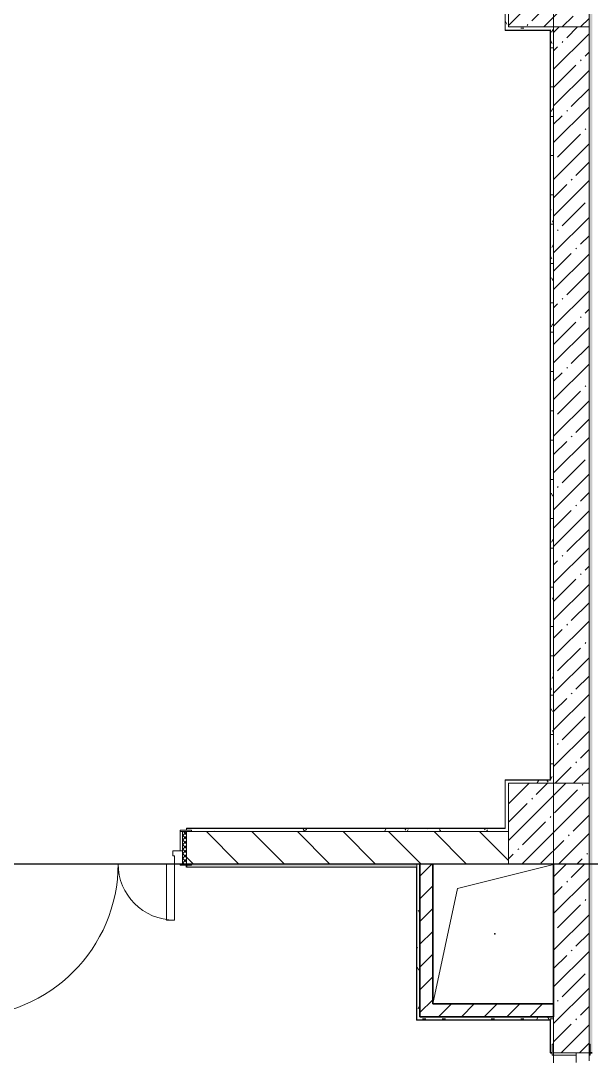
# Model space of a CAD drawing. Header units: millimetres. Extents: x 3914 to 443608, y -156176 to 78197.
# Drawn here: x 433320 to 436864, y -133773 to -127338 of the extents above; entities that cross this region are included whole.
import ezdxf

# ---------------------------------------------------------------- set-up
doc = ezdxf.new("R2010")
doc.units = ezdxf.units.MM
doc.linetypes.add('200_ШТРИХ__ш1_п0_6_', pattern=[160, 100, -60])
for name, color, linetype, lineweight in [('A-DOOR-1', 7, 'Continuous', 5), ('A-DOOR-2', 7, '200_ШТРИХ__ш1_п0_6_', 5), ('A-FLOR', 7, 'Continuous', 9), ('A-GENM', 7, 'Continuous', 9), ('A-WALL', 7, 'Continuous', 5), ('A-WALL-1', 7, 'Continuous', 35), ('I-WALL', 7, 'Continuous', 5), ('S-COLS', 7, 'Continuous', 9), ('S-COLS-1', 7, 'Continuous', 5), ('Оси', 7, 'Continuous', 9)]:
    doc.layers.add(name, color=color, linetype=linetype, lineweight=lineweight)
doc.layers.add('A-DOOR-FRAM-1', color=7, linetype='Continuous', lineweight=5, true_color=0xc0c0c0)
doc.layers.add('A-WALL-FNSH-1', color=9, linetype='Continuous', lineweight=5, true_color=0x808080)
pattern_1 = [(45, (315419.7, -145976.68), (-70.71068, 70.71068), [])]
pattern_2 = [(0, (315419.7, -145976.68), (243.84, 60.96), [20.117, -162.763, 20.117, -162.763, -975.36]), (0, (315419.7, -145976.68), (243.84, 60.96), [-365.76, 20.117, -345.643, 20.117, -162.763, -426.72]), (0, (315419.7, -145976.68), (243.84, 60.96), [-914.4, 20.117, -101.803, 20.117, -284.683]), (120, (315511.14, -145946.2), (-174.71291, 180.691634), [20.117, -162.763, 20.117, -162.763, -975.36]), (120, (315511.14, -145946.2), (-174.71291, 180.691634), [-365.76, 20.117, -345.643, 20.117, -162.763, -426.72]), (120, (315511.14, -145946.2), (-174.71291, 180.691634), [-914.4, 20.117, -101.803, 20.117, -284.683]), (240, (315541.62, -145824.28), (-69.12709, -241.651634), [20.117, -162.763, 20.117, -162.763, -975.36]), (240, (315541.62, -145824.28), (-69.12709, -241.651634), [-365.76, 20.117, -345.643, 20.117, -162.763, -426.72]), (240, (315541.62, -145824.28), (-69.12709, -241.651634), [-914.4, 20.117, -101.803, 20.117, -284.683])]

# ---------------------------------------------------------------- blocks, each defined once
blk = doc.blocks.new('GM_Отверстие прямоугольное _в плите_ - Отверстие-22722736-Объем проектирования 3 этажа')
at = {"layer": 'A-GENM'}
for p, q in [((-231, 281), (365, 430)), ((-385, -435), (-231, 281))]:
    blk.add_line(p, q, dxfattribs=at)
for start, end in [(360, 180), (180, 360)]:
    blk.add_arc((0, 0), 2.5, start, end, dxfattribs=at)
blk = doc.blocks.new('BSC_Колонна _Прямоугольная - 500х500-22291386-Объем проектирования 3 этажа')
at = {"layer": 'S-COLS-1'}
h = blk.add_hatch(dxfattribs=at)
h.set_pattern_fill('FP_171', color=256, style=0, pattern_type=2)
h.set_pattern_definition([(45, (-121180, -13650), (-114.04925, 114.04925), []), (45, (-121065.95, -13650), (-114.04925, 114.04925), [201.613, -40.323, 6.706, -33.617])])
h.paths.add_polyline_path([(95.7, -250), (250, -250), (250, 250), (-250, 250), (-250, -250), (62, -250)])
for p, q in [((250, 250), (-250, 250)), ((-250, 250), (-250, -250)), ((250, -250), (250, 250)), ((-250, -250), (250, -250))]:
    blk.add_line(p, q, dxfattribs=at)
blk = doc.blocks.new('BSC_Колонна _Прямоугольная - 500х500-V633-Объем проектирования 3 этажа')
at = {"layer": 'S-COLS-1'}
h = blk.add_hatch(dxfattribs=at)
h.set_pattern_fill('FP_170', color=256, style=0, pattern_type=2)
h.set_pattern_definition([(45, (-121180, -18850), (-114.04925, 114.04925), []), (45, (-121065.95, -18850), (-114.04925, 114.04925), [201.613, -40.323, 6.706, -33.617])])
h.paths.add_polyline_path([(239.7, -250), (250, -250), (250, 250), (-250, 250), (-250, -250), (50, -250)])
for p, q in [((250, 250), (-250, 250)), ((-250, 250), (-250, -250)), ((250, -250), (250, 250)), ((-250, -250), (250, -250))]:
    blk.add_line(p, q, dxfattribs=at)

msp = doc.modelspace()

# ---------------------------------------------------------------- hatches: boundary and pattern name
at = {"layer": 'A-DOOR-2'}
h = msp.add_hatch(dxfattribs=at)
h.set_pattern_fill('FP_214', color=256, style=0, pattern_type=2)
h.set_pattern_definition([(225, (435189.06, -132641.364), (-14.14214, 14.14214), []), (135, (435189.06, -132641.364), (14.14214, 14.14214), [])])
h.paths.add_polyline_path([(434325.1, -132576.7), (434350.1, -132576.7), (434350.1, -132376.7), (434325.1, -132376.9)])
at = {"layer": 'I-WALL'}
h = msp.add_hatch(dxfattribs=at)
h.set_pattern_fill('FP_191', color=256, style=0, pattern_type=2)
h.set_pattern_definition(pattern_2)
h.paths.add_polyline_path([(436329.7, -127376.7), (436349.7, -127376.7), (436349.7, -126856.7), (436329.7, -126856.7)])
h = msp.add_hatch(dxfattribs=at)
h.set_pattern_fill('FP_1', color=256, style=0, pattern_type=2)
h.set_pattern_definition([(45, (315419.7, -145976.68), (-114.04925, 114.04925), []), (45, (315533.75, -145976.68), (-114.04925, 114.04925), [201.612, -40.322, 6.706, -33.617])])
h.paths.add_polyline_path([(436849.7, -135596.7), (436849.7, -135151.7), (436629.7, -135151.7), (436629.7, -135596.7)])
h.paths.add_polyline_path([(436629.7, -133751.7), (436849.7, -133751.7), (436849.7, -132576.7), (436629.7, -132576.7), (436629.7, -133726.7)])
h.paths.add_polyline_path([(436629.7, -132076.7), (436849.7, -132076.7), (436849.7, -127376.7), (436629.7, -127376.7), (436629.7, -132056.7)])
h.paths.add_polyline_path([(436649.7, -126876.7), (436849.7, -126876.7), (436849.7, -126866.7), (436649.7, -126875.8), (436649.7, -126866.7), (436629.7, -126866.7), (436629.7, -126876.7)])
h = msp.add_hatch(dxfattribs=at)
h.set_pattern_fill('FP_191', color=256, style=0, pattern_type=2)
h.set_pattern_definition(pattern_2)
h.paths.add_polyline_path([(436869.7, -135376.7), (436869.7, -135151.7), (436857.7, -135151.7), (436857.7, -135206.7), (436849.7, -135206.7), (436849.7, -135376.7), (436855.1, -135376.7)])
h.paths.add_polyline_path([(436869.7, -133751.7), (436869.7, -127147.7), (436849.7, -127146.7), (436849.9, -133696.7), (436857.7, -133696.7), (436857.7, -133751.7)])
h = msp.add_hatch(dxfattribs=at)
h.set_pattern_fill('FP_191', color=256, style=0, pattern_type=2)
h.set_pattern_definition(pattern_2)
h.paths.add_polyline_path([(436337.1, -127396.7), (436608.7, -127396.7), (436608.7, -127376.7), (436329.7, -127376.7), (436329.7, -127396.7)])
h = msp.add_hatch(dxfattribs=at)
h.set_pattern_fill('FP_191', color=256, style=0, pattern_type=2)
h.set_pattern_definition(pattern_2)
h.paths.add_polyline_path([(436629.7, -132056.7), (436629.7, -127376.7), (436609.7, -127376.7), (436609.7, -132055.7), (436627.1, -132056.5)])
h = msp.add_hatch(dxfattribs=at)
h.set_pattern_fill('FP_191', color=256, style=0, pattern_type=2)
h.set_pattern_definition(pattern_2)
h.paths.add_polyline_path([(436629.7, -132076.7), (436629.7, -132056.7), (436349.7, -132056.7), (436349.7, -132076.7), (436610, -132076.7)])
h = msp.add_hatch(dxfattribs=at)
h.set_pattern_fill('FP_191', color=256, style=0, pattern_type=2)
h.set_pattern_definition(pattern_2)
h.paths.add_polyline_path([(436349.7, -132376.7), (436349.7, -132356.7), (434350.1, -132356.7), (434350.1, -132368.7), (434380.1, -132368.7), (434380.1, -132376.7), (436337.1, -132376.7)])
h.paths.add_polyline_path([(432721.1, -132376.7), (432870.1, -132376.7), (432870.1, -132368.7), (432900.1, -132368.7), (432900.1, -132356.7), (432721.1, -132358.3), (432720.1, -132376.7)])
h = msp.add_hatch(dxfattribs=at)
h.set_pattern_fill('FP_23', color=256, style=0, pattern_type=2)
h.set_pattern_definition([(135, (315419.7, -145976.68), (-141.42136, -141.42136), [])])
h.paths.add_polyline_path([(435863.4, -132576.7), (436349.7, -132576.7), (436349.7, -132376.7), (434350.1, -132376.7), (434350.1, -132576.7), (435816.8, -132576.7)])
h.paths.add_polyline_path([(416969.7, -132576.7), (416969.7, -132376.7), (416519.7, -132376.7), (416519.7, -132576.7), (416939.7, -132576.7)])
h.paths.add_polyline_path([(418419.7, -132576.7), (423739.7, -132576.7), (423739.7, -132376.7), (418419.7, -132376.7)])
h.paths.add_polyline_path([(427429.7, -132576.7), (431019.7, -132576.7), (431019.7, -132376.7), (426469.7, -132376.7), (426469.7, -132576.7), (427311.8, -132576.7)])
h.paths.add_polyline_path([(432620.1, -132576.7), (432900.1, -132576.7), (432900.1, -132376.7), (431519.7, -132376.7), (431519.7, -132576.7), (432529.8, -132576.7)])
h.paths.add_polyline_path([(425969.7, -132576.7), (425969.7, -132376.7), (425189.7, -132376.7), (425189.7, -132576.7), (425219.7, -132576.7)])
h = msp.add_hatch(dxfattribs=at)
h.set_pattern_fill('FP_191', color=256, style=0, pattern_type=2)
h.set_pattern_definition(pattern_2)
h.paths.add_polyline_path([(435778.7, -132596.7), (435779.7, -132576.7), (434380.1, -132577.1), (434380.1, -132584.7), (434350.1, -132584.7), (434350.1, -132596.7), (435769.2, -132596.7)])
h.paths.add_polyline_path([(426003.2, -132596.7), (432900.1, -132596.7), (432900.1, -132584.7), (432870.1, -132584.7), (432870.1, -132576.7), (425219.7, -132576.7), (425219.7, -132584.7), (425189.7, -132584.7), (425189.7, -132596.7), (425969.7, -132596.7)])
h.paths.add_polyline_path([(418419.7, -132596.7), (423739.7, -132596.7), (423739.7, -132584.7), (423709.7, -132584.7), (423709.7, -132576.7), (418449.7, -132576.7), (418449.7, -132584.7), (418419.7, -132584.7)])
h.paths.add_polyline_path([(416969.7, -132596.7), (416969.7, -132584.7), (416939.7, -132584.7), (416939.7, -132576.7), (416049.7, -132576.7), (416049.7, -132584.7), (416019.7, -132584.7), (416021.7, -132596.7), (416757.1, -132596.7)])
h.paths.add_polyline_path([(415069.7, -132596.7), (415069.7, -132584.7), (415039.7, -132584.7), (415039.7, -132576.7), (414119.7, -132576.7), (414119.7, -132596.7), (415039.7, -132596.7)])
h = msp.add_hatch(dxfattribs=at)
h.set_pattern_fill('FP_191', color=256, style=0, pattern_type=2)
h.set_pattern_definition(pattern_2)
h.paths.add_polyline_path([(435799.7, -133526.7), (435799.7, -132576.7), (435779.7, -132576.7), (435779.7, -133526.7), (435793.2, -133526.7)])
h = msp.add_hatch(dxfattribs=at)
h.set_pattern_fill('FP_22', color=256, style=0, pattern_type=2)
h.set_pattern_definition(pattern_1)
h.paths.add_polyline_path([(435799.7, -133526.7), (435879.7, -133526.7), (435879.7, -132576.7), (435799.7, -132576.7), (435799.7, -133066.6)])
h = msp.add_hatch(dxfattribs=at)
h.set_pattern_fill('FP_22', color=256, style=0, pattern_type=2)
h.set_pattern_definition(pattern_1)
h.paths.add_polyline_path([(436609.7, -133526.7), (436629.7, -133526.7), (436629.7, -133446.7), (435879.7, -133446.7), (435879.7, -133526.7), (436337.1, -133526.7)])
h = msp.add_hatch(dxfattribs=at)
h.set_pattern_fill('FP_191', color=256, style=0, pattern_type=2)
h.set_pattern_definition(pattern_2)
h.paths.add_polyline_path([(436629.7, -133526.7), (435779.7, -133526.7), (435779.7, -133546.7), (436609.7, -133545.7), (436619.1, -133536.8)])
h.paths.add_polyline_path([(436609.7, -133546.7), (436629.7, -133546.7), (436629.7, -133526.7), (436619.3, -133537)])
h = msp.add_hatch(dxfattribs=at)
h.set_pattern_fill('FP_191', color=256, style=0, pattern_type=2)
h.set_pattern_definition(pattern_2)
h.paths.add_polyline_path([(436629.7, -135356.7), (436629.7, -135206.7), (436621.7, -135206.7), (436621.7, -135151.7), (436609.7, -135151.7), (436609.7, -135356.7)])
h.paths.add_polyline_path([(436621.7, -133751.7), (436624, -133696.7), (436629.7, -133696.7), (436629.7, -133546.7), (436609.7, -133546.7), (436609.7, -133751.7), (436613.8, -133751.7)])

# ---------------------------------------------------------------- linework, layer by layer
msp.add_lwpolyline([(440249.7, -135376.7), (400389.7, -135376.7), (400389.7, -132576.7), (440249.7, -132576.7)], close=True)
at = {"layer": 'A-DOOR-1'}
for p, q in [((434225.1, -132576.7), (434275.1, -132576.7)), ((434225.1, -132926.7), (434225.1, -132576.7)), ((434275.1, -132576.7), (434275.1, -132926.7)), ((434275.1, -132926.7), (434225.1, -132926.7))]:
    msp.add_line(p, q, dxfattribs=at)
for centre, radius, start, end in [((432975.1, -132576.7), 950, 270, 0), ((434275.1, -132576.7), 350, 180, 270)]:
    msp.add_arc(centre, radius, start, end, dxfattribs=at)
at = {"layer": 'A-DOOR-FRAM-1'}
for p, q in [((434310.1, -132376.7), (434310.1, -132368.7)), ((434310.1, -132368.7), (434380.1, -132368.7)), ((434380.1, -132368.7), (434380.1, -132376.7)), ((434310.1, -132496.7), (434310.1, -132376.7)), ((434310.1, -132376.7), (434325.1, -132376.7)), ((434380.1, -132376.7), (434310.1, -132376.7)), ((434325.1, -132576.7), (434325.1, -132376.7)), ((434325.1, -132376.7), (434350.1, -132376.7)), ((434325.1, -132376.7), (434325.1, -132496.7)), ((434350.1, -132376.7), (434350.1, -132576.7)), ((434265.1, -132496.7), (434325.1, -132496.7)), ((434265.1, -132526.7), (434265.1, -132496.7)), ((434325.1, -132496.7), (434310.1, -132496.7)), ((434325.1, -132496.7), (434325.1, -132576.7)), ((434275.1, -132526.7), (434265.1, -132526.7)), ((434275.1, -132576.7), (434275.1, -132526.7)), ((434325.1, -132576.7), (434275.1, -132576.7)), ((434310.1, -132584.7), (434310.1, -132576.7)), ((434310.1, -132576.7), (434380.1, -132576.7)), ((434380.1, -132584.7), (434310.1, -132584.7)), ((434350.1, -132576.7), (434325.1, -132576.7)), ((434380.1, -132576.7), (434380.1, -132584.7)), ((436629.7, -133696.7), (436621.7, -133696.7)), ((436621.7, -133696.7), (436621.7, -133766.7)), ((436629.7, -133766.7), (436629.7, -133696.7)), ((436857.7, -133696.7), (436849.7, -133696.7)), ((436849.7, -133696.7), (436849.7, -133766.7)), ((436857.7, -133766.7), (436857.7, -133696.7)), ((436621.7, -133766.7), (436629.7, -133766.7)), ((436769.7, -133751.7), (436629.7, -133751.7)), ((436629.7, -133751.7), (436629.7, -133766.7)), ((436629.7, -133766.7), (436769.7, -133766.7)), ((436849.7, -133751.7), (436769.7, -133751.7)), ((436769.7, -133751.7), (436769.7, -133811.7)), ((436769.7, -133766.7), (436769.7, -133751.7)), ((436849.7, -133801.7), (436849.7, -133751.7)), ((436849.7, -133766.7), (436857.7, -133766.7))]:
    msp.add_line(p, q, dxfattribs=at)
at = {"layer": 'A-FLOR'}
for p, q in [((436329.7, -126856.7), (436329.7, -127396.7)), ((436329.7, -127396.7), (436608.7, -127396.7)), ((436609.7, -127396.7), (436609.7, -132055.7)), ((436609.7, -132056.7), (436329.7, -132056.7)), ((436329.7, -132056.7), (436329.7, -132355.7)), ((436329.7, -132356.7), (434350.1, -132356.7)), ((434350.1, -132356.7), (434350.1, -132368.7)), ((434275.1, -132576.7), (432975.1, -132576.7)), ((434380.1, -132576.7), (434705.4, -132576.7)), ((435779.7, -132576.7), (435779.7, -133546.7)), ((436849.7, -133726.7), (436849.7, -133066.6)), ((435779.7, -133546.7), (436608.7, -133546.7)), ((436609.7, -133546.7), (436609.7, -133726.7))]:
    msp.add_line(p, q, dxfattribs=at)
at = {"layer": 'A-WALL'}
for p, q in [((436629.7, -132076.7), (436629.7, -127376.7)), ((436849.7, -132076.7), (436849.7, -127376.7)), ((436329.7, -132056.7), (436329.7, -132056.7)), ((436609.7, -132055.7), (436609.7, -132056.7)), ((436329.7, -132355.7), (436329.7, -132356.7)), ((436349.7, -132376.7), (434380.1, -132376.7)), ((435779.7, -132596.7), (434350.1, -132596.7)), ((436349.7, -132576.7), (434705.4, -132576.7)), ((436849.7, -133066.6), (436849.7, -132576.7)), ((436629.7, -133696.7), (436629.7, -133526.7)), ((436609.7, -133726.7), (436609.7, -133751.7))]:
    msp.add_line(p, q, dxfattribs=at)
at = {"layer": 'A-WALL-1'}
for p, q in [((436608.7, -127396.7), (436609.7, -127396.7)), ((434350.1, -132584.7), (434350.1, -132596.7)), ((435799.7, -132576.7), (435799.7, -133526.7)), ((435879.7, -133446.7), (435879.7, -132576.7)), ((436629.7, -132576.7), (436629.7, -133526.7)), ((436629.7, -133446.7), (435879.7, -133446.7)), ((435799.7, -133526.7), (436629.7, -133526.7)), ((436608.7, -133546.7), (436609.7, -133546.7)), ((436609.7, -133751.7), (436621.7, -133751.7)), ((436857.7, -133751.7), (436869.7, -133751.7))]:
    msp.add_line(p, q, dxfattribs=at)
at = {"layer": 'A-WALL-FNSH-1'}
for p, q in [((436328.7, -126855.7), (436328.7, -127397.7)), ((436328.7, -127397.7), (436608.7, -127397.7)), ((436608.7, -127396.7), (436608.7, -127396.7)), ((436608.7, -127397.7), (436608.7, -132055.7)), ((436328.7, -132055.7), (436328.7, -132355.7)), ((436608.7, -132055.7), (436328.7, -132055.7)), ((436328.7, -132355.7), (434350.1, -132355.7)), ((434350.1, -132355.7), (434350.1, -132356.7)), ((434350.1, -132596.7), (434350.1, -132597.7)), ((434350.1, -132597.7), (435778.7, -132597.7)), ((435778.7, -132597.7), (435778.7, -133547.7)), ((435778.7, -133547.7), (436608.7, -133547.7)), ((436608.7, -133547.7), (436608.7, -133751.7)), ((436608.7, -133751.7), (436609.7, -133751.7))]:
    msp.add_line(p, q, dxfattribs=at)
at = {"layer": 'Оси'}
msp.add_lwpolyline([(436629.7, -147882.9), (436629.7, -142882.9), (436629.7, -129061.6), (436629.7, -124061.6)], dxfattribs=at)

# ---------------------------------------------------------------- block references
at = {"layer": 'A-GENM'}
msp.add_blockref('GM_Отверстие прямоугольное _в плите_ - Отверстие-22722736-Объем проектирования 3 этажа', (436264.7, -133011.7), dxfattribs=at)
at = {"layer": 'S-COLS'}
for name, p in [('BSC_Колонна _Прямоугольная - 500х500-V633-Объем проектирования 3 этажа', (436599.7, -127126.7)), ('BSC_Колонна _Прямоугольная - 500х500-22291386-Объем проектирования 3 этажа', (436599.7, -132326.7))]:
    msp.add_blockref(name, p, dxfattribs=at)

doc.saveas('drawing.dxf')
